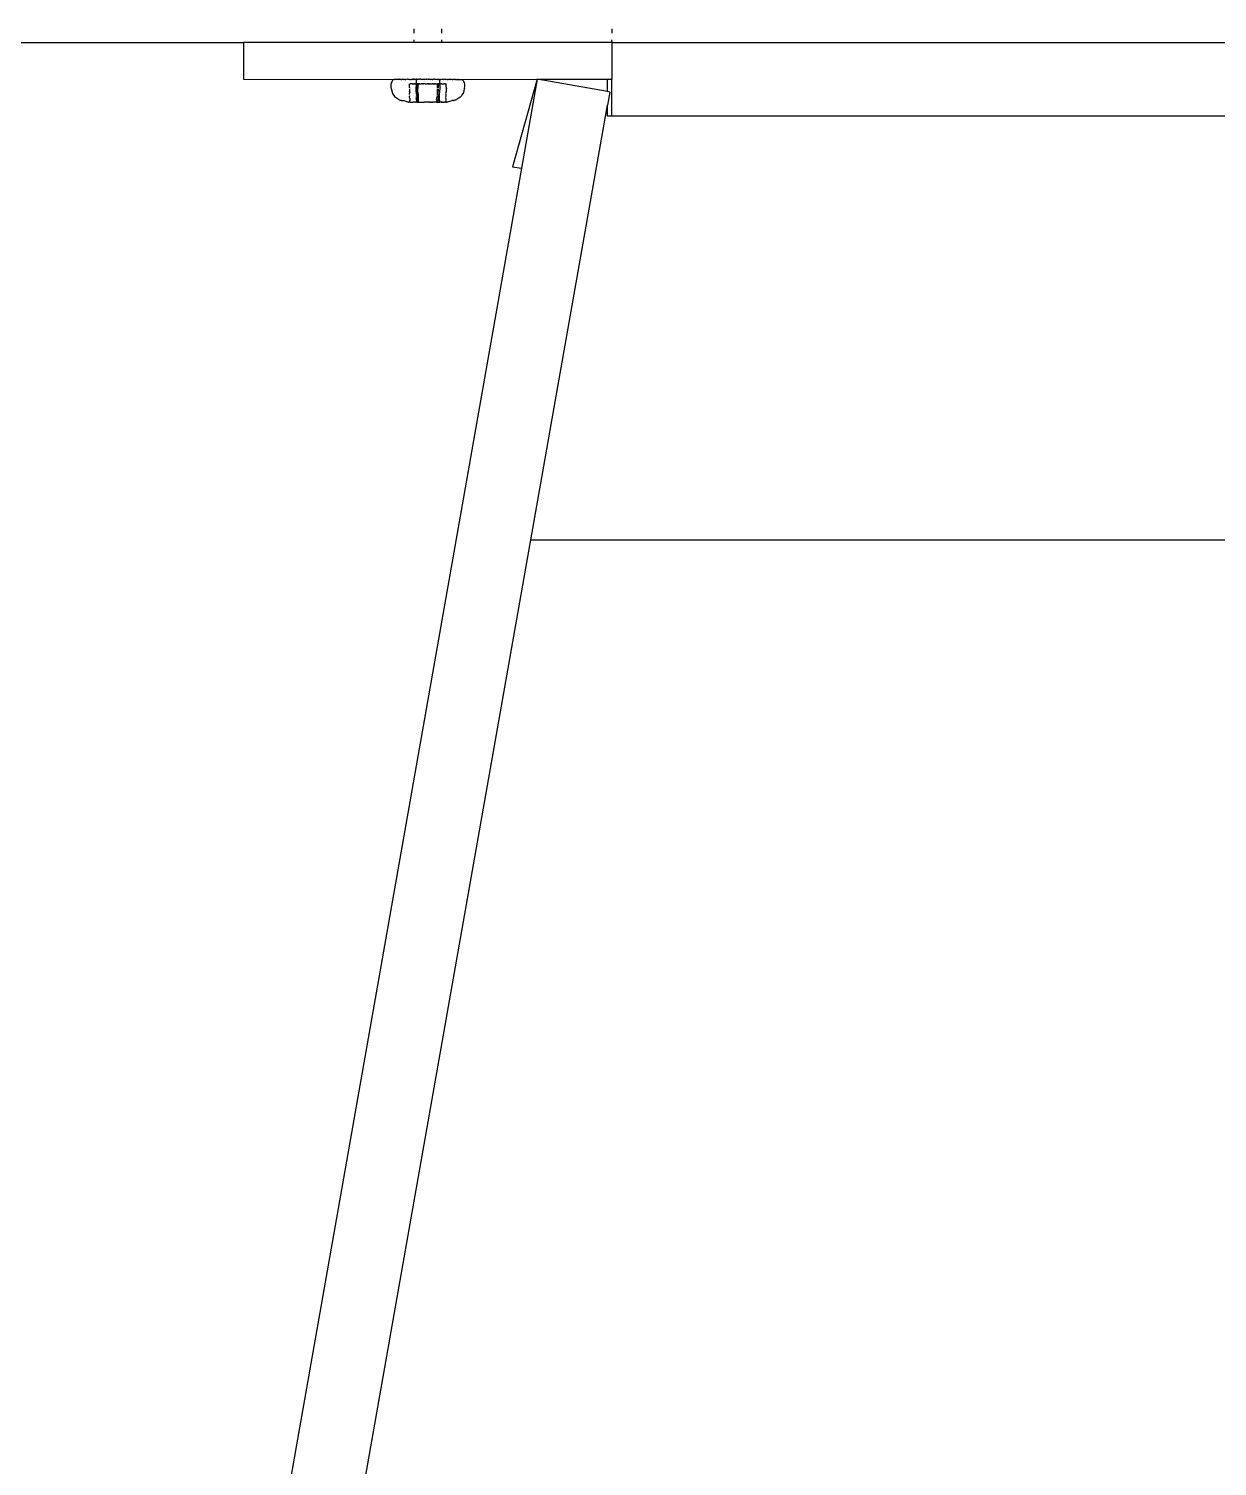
# Model space of a CAD drawing. Header units: millimetres. Extents: x -2916 to 2490, y 92 to 4100.
# Drawn here: x -65.4 to 63.6, y 1557.3 to 1713.3 of the extents above; entities that cross this region are included whole.
import ezdxf

# ---------------------------------------------------------------- set-up
doc = ezdxf.new("R2010")
doc.units = ezdxf.units.MM

msp = doc.modelspace()

# ---------------------------------------------------------------- linework, layer by layer
for p, q in [((-23.58, 1713.33), (-23.58, 1712.85)), ((-20.58, 1713.33), (-20.58, 1712.85)), ((-2.08, 1713.33), (-2.08, 1712.85)), ((-862.08, 1711.85), (-42.08, 1711.85)), ((-42.08, 1711.85), (-42.08, 1707.85)), ((-23.58, 1711.85), (-42.08, 1711.85)), ((-23.58, 1712.12), (-23.58, 1711.92)), ((-23.58, 1711.92), (-23.58, 1711.85)), ((-23.55, 1711.85), (-23.58, 1711.85)), ((-23.51, 1711.85), (-23.55, 1711.85)), ((-23.45, 1711.85), (-23.51, 1711.85)), ((-23.34, 1711.85), (-23.45, 1711.85)), ((-23.23, 1711.85), (-23.34, 1711.85)), ((-23.12, 1711.85), (-23.23, 1711.85)), ((-23.09, 1711.85), (-23.12, 1711.85)), ((-22.98, 1711.85), (-23.09, 1711.85)), ((-22.95, 1711.85), (-22.98, 1711.85)), ((-22.82, 1711.85), (-22.95, 1711.85)), ((-22.79, 1711.85), (-22.82, 1711.85)), ((-22.65, 1711.85), (-22.79, 1711.85)), ((-22.62, 1711.85), (-22.65, 1711.85)), ((-22.47, 1711.85), (-22.62, 1711.85)), ((-22.44, 1711.85), (-22.47, 1711.85)), ((-22.29, 1711.85), (-22.44, 1711.85)), ((-22.25, 1711.85), (-22.29, 1711.85)), ((-22.1, 1711.85), (-22.25, 1711.85)), ((-22.06, 1711.85), (-22.1, 1711.85)), ((-21.91, 1711.85), (-22.06, 1711.85)), ((-21.87, 1711.85), (-21.91, 1711.85)), ((-21.73, 1711.85), (-21.87, 1711.85)), ((-21.69, 1711.85), (-21.73, 1711.85)), ((-21.55, 1711.85), (-21.69, 1711.85)), ((-21.51, 1711.85), (-21.55, 1711.85)), ((-21.38, 1711.85), (-21.51, 1711.85)), ((-21.34, 1711.85), (-21.38, 1711.85)), ((-21.22, 1711.85), (-21.34, 1711.85)), ((-21.18, 1711.85), (-21.22, 1711.85)), ((-21.07, 1711.85), (-21.18, 1711.85)), ((-21.04, 1711.85), (-21.07, 1711.85)), ((-20.91, 1711.85), (-21.04, 1711.85)), ((-20.81, 1711.85), (-20.91, 1711.85)), ((-20.72, 1711.85), (-20.81, 1711.85)), ((-20.65, 1711.85), (-20.72, 1711.85)), ((-20.61, 1711.85), (-20.65, 1711.85)), ((-20.58, 1711.85), (-20.61, 1711.85)), ((-20.58, 1712.12), (-20.58, 1711.92)), ((-20.58, 1711.92), (-20.58, 1711.85)), ((-2.08, 1711.85), (-20.58, 1711.85)), ((-2.08, 1712.08), (-2.08, 1712.12)), ((-2.08, 1711.92), (-2.08, 1712.08)), ((-2.08, 1711.92), (-2.08, 1711.85)), ((-2.08, 1711.85), (-2.08, 1707.85)), ((-2.08, 1711.85), (97.92, 1711.85)), ((-42.08, 1707.85), (-25.67, 1707.84)), ((-26.02, 1707.54), (-26, 1707.54)), ((-26.02, 1707.54), (-26.02, 1707.45)), ((-25.97, 1707.63), (-26, 1707.54)), ((-25.97, 1707.63), (-25.95, 1707.63)), ((-25.93, 1707.71), (-25.95, 1707.63)), ((-25.85, 1707.77), (-25.93, 1707.71)), ((-25.81, 1707.77), (-25.85, 1707.77)), ((-25.77, 1707.81), (-25.81, 1707.77)), ((-25.69, 1707.81), (-25.77, 1707.81)), ((-25.67, 1707.84), (-25.69, 1707.81)), ((-25.6, 1707.84), (-25.67, 1707.84)), ((-25.67, 1707.84), (-25.64, 1707.84)), ((-25.6, 1707.84), (-25.64, 1707.84)), ((-25.56, 1707.84), (-25.6, 1707.84)), ((-25.5, 1707.85), (-25.56, 1707.84)), ((-25.53, 1707.85), (-25.5, 1707.85)), ((-25.5, 1707.85), (-25.47, 1707.85)), ((-25.47, 1707.85), (-25.42, 1707.85)), ((-25.42, 1707.85), (-25.38, 1707.85)), ((-25.38, 1707.85), (-25.33, 1707.85)), ((-25.38, 1707.85), (-25.35, 1707.84)), ((-25.35, 1707.84), (-25.3, 1707.85)), ((-25.33, 1707.85), (-25.27, 1707.85)), ((-25.24, 1707.84), (-25.3, 1707.85)), ((-25.27, 1707.85), (-25.21, 1707.85)), ((-25.21, 1707.85), (-25.24, 1707.84)), ((-25.21, 1707.85), (-25.14, 1707.85)), ((-25.14, 1707.85), (-25.06, 1707.85)), ((-25.09, 1707.84), (-25.14, 1707.85)), ((-25.09, 1707.84), (-25.06, 1707.85)), ((-25.06, 1707.85), (-24.99, 1707.84)), ((-24.99, 1707.84), (-24.93, 1707.85)), ((-24.99, 1707.84), (-24.89, 1707.84)), ((-24.93, 1707.85), (-24.89, 1707.84)), ((-24.84, 1707.85), (-24.89, 1707.84)), ((-24.84, 1707.85), (-24.77, 1707.84)), ((-24.81, 1707.85), (-24.84, 1707.85)), ((-24.81, 1707.85), (-24.77, 1707.84)), ((-24.77, 1707.84), (-24.71, 1707.85)), ((-24.71, 1707.85), (-24.65, 1707.84)), ((-24.65, 1707.84), (-24.58, 1707.85)), ((-24.65, 1707.84), (-24.61, 1707.85)), ((-24.61, 1707.85), (-24.58, 1707.85)), ((-24.58, 1707.85), (-24.53, 1707.84)), ((-24.58, 1707.85), (-24.55, 1707.85)), ((-24.53, 1707.84), (-24.55, 1707.85)), ((-24.53, 1707.84), (-24.47, 1707.84)), ((-24.44, 1707.85), (-24.47, 1707.84)), ((-24.44, 1707.85), (-24.39, 1707.84)), ((-24.33, 1707.85), (-24.39, 1707.84)), ((-24.33, 1707.85), (-24.29, 1707.85)), ((-24.29, 1707.85), (-24.25, 1707.84)), ((-24.25, 1707.84), (-24.22, 1707.85)), ((-24.22, 1707.85), (-24.18, 1707.85)), ((-24.18, 1707.85), (-24.11, 1707.84)), ((-24.11, 1707.84), (-24.06, 1707.85)), ((-24.06, 1707.85), (-23.96, 1707.84)), ((-23.96, 1707.84), (-23.93, 1707.85)), ((-23.96, 1707.84), (-23.9, 1707.84)), ((-23.93, 1707.85), (-23.9, 1707.84)), ((-23.9, 1707.84), (-23.86, 1707.85)), ((-23.81, 1707.84), (-23.86, 1707.85)), ((-23.81, 1707.84), (-23.78, 1707.85)), ((-23.81, 1707.84), (-23.73, 1707.85)), ((-23.78, 1707.85), (-23.73, 1707.85)), ((-23.65, 1707.84), (-23.73, 1707.85)), ((-23.68, 1707.85), (-23.73, 1707.85)), ((-23.68, 1707.85), (-23.65, 1707.84)), ((-23.65, 1707.84), (-23.6, 1707.85)), ((-23.54, 1707.85), (-23.6, 1707.85)), ((-23.54, 1707.85), (-23.49, 1707.84)), ((-23.46, 1707.85), (-23.49, 1707.84)), ((-23.49, 1707.84), (-23.42, 1707.85)), ((-23.46, 1707.85), (-23.42, 1707.85)), ((-23.42, 1707.85), (-23.33, 1707.85)), ((-23.32, 1707.77), (-23.34, 1707.71)), ((-23.34, 1707.71), (-23.33, 1707.63)), ((-23.33, 1707.85), (-23.3, 1707.85)), ((-23.33, 1707.85), (-23.33, 1707.81)), ((-23.33, 1707.81), (-23.32, 1707.77)), ((-23.33, 1707.63), (-23.33, 1707.54)), ((-23.33, 1707.54), (-23.33, 1707.45)), ((-23.24, 1707.85), (-23.3, 1707.85)), ((-23.24, 1707.85), (-23.17, 1707.85)), ((-23.17, 1707.85), (-23.13, 1707.85)), ((-23.13, 1707.85), (-23.08, 1707.85)), ((-23.08, 1707.85), (-23.05, 1707.85)), ((-22.99, 1707.84), (-23.05, 1707.85)), ((-22.99, 1707.84), (-22.96, 1707.85)), ((-22.91, 1707.85), (-22.96, 1707.85)), ((-22.84, 1707.85), (-22.91, 1707.85)), ((-22.84, 1707.85), (-22.76, 1707.85)), ((-22.76, 1707.85), (-22.69, 1707.85)), ((-22.69, 1707.85), (-22.65, 1707.84)), ((-22.62, 1707.85), (-22.65, 1707.84)), ((-22.65, 1707.84), (-22.58, 1707.85)), ((-22.62, 1707.85), (-22.58, 1707.85)), ((-22.58, 1707.85), (-22.54, 1707.85)), ((-22.54, 1707.85), (-22.47, 1707.84)), ((-22.47, 1707.84), (-22.42, 1707.85)), ((-22.42, 1707.85), (-22.38, 1707.85)), ((-22.38, 1707.85), (-22.33, 1707.85)), ((-22.33, 1707.85), (-22.3, 1707.84)), ((-22.3, 1707.84), (-22.24, 1707.85)), ((-22.24, 1707.85), (-22.21, 1707.85)), ((-22.24, 1707.85), (-22.18, 1707.85)), ((-22.18, 1707.85), (-22.21, 1707.85)), ((-22.12, 1707.84), (-22.18, 1707.85)), ((-22.04, 1707.85), (-22.12, 1707.84)), ((-22.04, 1707.85), (-21.98, 1707.85)), ((-21.94, 1707.84), (-21.98, 1707.85)), ((-21.87, 1707.85), (-21.94, 1707.84)), ((-21.94, 1707.84), (-21.9, 1707.85)), ((-21.9, 1707.85), (-21.87, 1707.85)), ((-21.9, 1707.85), (-21.84, 1707.85)), ((-21.84, 1707.85), (-21.87, 1707.85)), ((-21.84, 1707.85), (-21.77, 1707.84)), ((-21.77, 1707.84), (-21.7, 1707.85)), ((-21.7, 1707.85), (-21.63, 1707.85)), ((-21.63, 1707.85), (-21.59, 1707.84)), ((-21.59, 1707.84), (-21.54, 1707.85)), ((-21.59, 1707.84), (-21.52, 1707.84)), ((-21.54, 1707.85), (-21.52, 1707.84)), ((-21.52, 1707.84), (-21.45, 1707.85)), ((-21.39, 1707.85), (-21.45, 1707.85)), ((-21.34, 1707.84), (-21.39, 1707.85)), ((-21.34, 1707.84), (-21.31, 1707.85)), ((-21.31, 1707.85), (-21.26, 1707.85)), ((-21.26, 1707.85), (-21.23, 1707.85)), ((-21.23, 1707.85), (-21.17, 1707.85)), ((-21.23, 1707.85), (-21.2, 1707.85)), ((-21.2, 1707.85), (-21.14, 1707.85)), ((-21.17, 1707.85), (-21.14, 1707.85)), ((-21.14, 1707.85), (-21.07, 1707.84)), ((-21.04, 1707.85), (-21.07, 1707.84)), ((-21, 1707.84), (-21.04, 1707.85)), ((-21.04, 1707.85), (-20.97, 1707.85)), ((-20.95, 1707.85), (-21, 1707.84)), ((-20.97, 1707.85), (-20.91, 1707.84)), ((-20.91, 1707.84), (-20.95, 1707.85)), ((-20.91, 1707.84), (-20.88, 1707.85)), ((-20.91, 1707.84), (-20.84, 1707.85)), ((-20.88, 1707.85), (-20.84, 1707.85)), ((-20.84, 1707.81), (-20.85, 1707.77)), ((-20.85, 1707.77), (-20.82, 1707.71)), ((-20.84, 1707.85), (-20.74, 1707.84)), ((-20.84, 1707.85), (-20.84, 1707.81)), ((-20.82, 1707.71), (-20.8, 1707.63)), ((-20.8, 1707.63), (-20.79, 1707.54)), ((-20.79, 1707.54), (-20.78, 1707.45)), ((-20.74, 1707.84), (-20.7, 1707.85)), ((-20.74, 1707.84), (-20.67, 1707.84)), ((-20.7, 1707.85), (-20.67, 1707.84)), ((-20.67, 1707.84), (-20.62, 1707.85)), ((-20.62, 1707.85), (-20.58, 1707.84)), ((-20.52, 1707.85), (-20.58, 1707.84)), ((-20.52, 1707.85), (-20.48, 1707.85)), ((-20.48, 1707.85), (-20.42, 1707.84)), ((-20.42, 1707.84), (-20.36, 1707.85)), ((-20.42, 1707.84), (-20.38, 1707.85)), ((-20.38, 1707.85), (-20.31, 1707.85)), ((-20.38, 1707.85), (-20.36, 1707.85)), ((-20.36, 1707.85), (-20.31, 1707.85)), ((-20.26, 1707.84), (-20.31, 1707.85)), ((-20.26, 1707.84), (-20.23, 1707.85)), ((-20.23, 1707.85), (-20.18, 1707.85)), ((-20.18, 1707.85), (-20.11, 1707.84)), ((-20.11, 1707.84), (-20.06, 1707.85)), ((-20.06, 1707.85), (-19.97, 1707.84)), ((-19.97, 1707.84), (-19.94, 1707.85)), ((-19.97, 1707.84), (-19.91, 1707.84)), ((-19.91, 1707.84), (-19.94, 1707.85)), ((-19.91, 1707.84), (-19.87, 1707.85)), ((-19.83, 1707.84), (-19.87, 1707.85)), ((-19.83, 1707.84), (-19.76, 1707.85)), ((-19.76, 1707.85), (-19.69, 1707.84)), ((-19.76, 1707.85), (-19.72, 1707.85)), ((-19.72, 1707.85), (-19.69, 1707.84)), ((-19.69, 1707.84), (-19.65, 1707.85)), ((-19.65, 1707.85), (-19.61, 1707.85)), ((-19.61, 1707.85), (-19.56, 1707.84)), ((-19.56, 1707.84), (-19.51, 1707.85)), ((-19.51, 1707.85), (-19.44, 1707.84)), ((-19.44, 1707.84), (-19.42, 1707.85)), ((-19.44, 1707.84), (-19.39, 1707.84)), ((-19.42, 1707.85), (-19.39, 1707.84)), ((-19.39, 1707.84), (-19.36, 1707.85)), ((-19.39, 1707.84), (-19.32, 1707.84)), ((-19.36, 1707.85), (-19.32, 1707.84)), ((-19.32, 1707.84), (-19.27, 1707.85)), ((-19.27, 1707.85), (-19.21, 1707.84)), ((-19.21, 1707.84), (-19.15, 1707.85)), ((-19.21, 1707.84), (-19.18, 1707.85)), ((-19.18, 1707.85), (-19.11, 1707.84)), ((-19.11, 1707.84), (-19.07, 1707.85)), ((-19.07, 1707.85), (-19.02, 1707.84)), ((-19.02, 1707.84), (-18.98, 1707.84)), ((-18.98, 1707.84), (-18.93, 1707.84)), ((-18.89, 1707.84), (-18.93, 1707.84)), ((-18.89, 1707.84), (-18.85, 1707.84)), ((-18.85, 1707.84), (-18.77, 1707.84)), ((-18.77, 1707.84), (-18.71, 1707.84)), ((-18.77, 1707.84), (-18.74, 1707.84)), ((-18.71, 1707.84), (-18.74, 1707.84)), ((-18.71, 1707.84), (-18.65, 1707.84)), ((-18.65, 1707.84), (-18.6, 1707.84)), ((-18.6, 1707.84), (-18.56, 1707.84)), ((-18.56, 1707.84), (-18.53, 1707.84)), ((-18.56, 1707.84), (-18.49, 1707.84)), ((-18.53, 1707.84), (-18.49, 1707.84)), ((-18.49, 1707.84), (-10.21, 1707.85)), ((-18.49, 1707.84), (-18.47, 1707.81)), ((-18.47, 1707.81), (-18.4, 1707.81)), ((-18.4, 1707.81), (-18.35, 1707.77)), ((-18.35, 1707.77), (-18.31, 1707.77)), ((-18.31, 1707.77), (-18.24, 1707.71)), ((-18.24, 1707.71), (-18.21, 1707.63)), ((-18.19, 1707.63), (-18.21, 1707.63)), ((-18.19, 1707.63), (-18.17, 1707.54)), ((-18.14, 1707.54), (-18.17, 1707.54)), ((-18.14, 1707.54), (-18.14, 1707.45)), ((-10.21, 1707.85), (-12.88, 1698.35)), ((-10.21, 1707.85), (-11.91, 1698.18)), ((-10.21, 1707.85), (-2.58, 1707.85)), ((-2.58, 1706.51), (-10.21, 1707.85)), ((-2.58, 1706.51), (-2.58, 1707.85)), ((-2.58, 1707.85), (-2.08, 1707.85)), ((-2.08, 1703.85), (-2.08, 1707.85)), ((-26.08, 1707.35), (-26.08, 1707)), ((-26.06, 1707.35), (-26.08, 1707.35)), ((-26.08, 1707), (-26.05, 1706.88)), ((-26.05, 1707.45), (-26.06, 1707.35)), ((-26.05, 1707.45), (-26.02, 1707.45)), ((-26.05, 1706.88), (-26.04, 1706.76)), ((-26.04, 1706.76), (-26.01, 1706.76)), ((-26.01, 1706.76), (-26.01, 1706.64)), ((-26.01, 1706.64), (-25.99, 1706.64)), ((-25.99, 1706.64), (-25.98, 1706.52)), ((-25.98, 1706.52), (-25.95, 1706.52)), ((-25.95, 1706.52), (-25.95, 1706.4)), ((-25.95, 1706.4), (-25.9, 1706.29)), ((-25.9, 1706.29), (-25.84, 1706.19)), ((-25.84, 1706.19), (-25.77, 1706.09)), ((-25.77, 1706.09), (-25.69, 1705.99)), ((-25.69, 1705.99), (-25.6, 1705.91)), ((-24.07, 1705.91), (-24.06, 1705.99)), ((-24.05, 1706.96), (-24.06, 1707.35)), ((-24.06, 1706.52), (-24.04, 1706.64)), ((-24.06, 1706.52), (-24.04, 1706.4)), ((-24.06, 1705.99), (-24.03, 1706.09)), ((-24.03, 1706.93), (-24.05, 1706.96)), ((-24.05, 1706.29), (-24.04, 1706.4)), ((-24.05, 1706.19), (-24.05, 1706.29)), ((-24.04, 1706.64), (-24.03, 1706.76)), ((-24.03, 1706.88), (-24.03, 1706.93)), ((-24.02, 1707.35), (-23.99, 1707.35)), ((-23.94, 1707.35), (-23.99, 1707.35)), ((-23.88, 1707.35), (-23.94, 1707.35)), ((-23.81, 1707.35), (-23.88, 1707.35)), ((-23.76, 1707.35), (-23.81, 1707.35)), ((-23.76, 1707.35), (-23.69, 1707.35)), ((-23.73, 1707.35), (-23.76, 1707.35)), ((-23.69, 1707.35), (-23.73, 1707.35)), ((-23.65, 1707.35), (-23.69, 1707.35)), ((-23.65, 1707.35), (-23.63, 1707.35)), ((-23.65, 1707.35), (-23.58, 1707.35)), ((-23.63, 1707.35), (-23.58, 1707.35)), ((-23.58, 1707.35), (-23.53, 1707.35)), ((-23.49, 1707.35), (-23.53, 1707.35)), ((-23.49, 1707.35), (-23.43, 1707.35)), ((-23.43, 1707.35), (-23.4, 1707.35)), ((-23.4, 1707.35), (-23.33, 1707.35)), ((-23.35, 1707.21), (-23.39, 1707)), ((-23.39, 1707), (-23.39, 1706.97)), ((-23.39, 1706.97), (-23.37, 1706.95)), ((-23.37, 1706.95), (-23.39, 1706.88)), ((-23.39, 1706.88), (-23.38, 1706.76)), ((-23.38, 1706.76), (-23.38, 1706.64)), ((-23.38, 1706.64), (-23.36, 1706.52)), ((-23.36, 1706.52), (-23.35, 1706.4)), ((-23.33, 1707.35), (-23.35, 1707.21)), ((-23.35, 1706.4), (-23.33, 1706.29)), ((-23.33, 1707.35), (-23.33, 1707.45)), ((-23.3, 1707.35), (-23.33, 1707.35)), ((-23.33, 1706.29), (-23.31, 1706.19)), ((-23.32, 1706.09), (-23.33, 1705.99)), ((-23.33, 1705.99), (-23.3, 1705.91)), ((-23.24, 1707.35), (-23.3, 1707.35)), ((-23.24, 1707.35), (-23.3, 1707.04)), ((-23.3, 1707.04), (-23.29, 1707)), ((-23.29, 1707), (-23.28, 1706.95)), ((-23.28, 1706.95), (-23.28, 1706.88)), ((-23.28, 1706.88), (-23.28, 1706.76)), ((-23.23, 1706.88), (-23.28, 1706.76)), ((-23.28, 1706.76), (-23.27, 1706.64)), ((-23.27, 1706.64), (-23.26, 1706.52)), ((-23.26, 1706.52), (-23.25, 1706.4)), ((-23.25, 1706.4), (-23.23, 1706.29)), ((-23.17, 1707.35), (-23.24, 1707.35)), ((-23.24, 1707.35), (-23.21, 1707.35)), ((-23.21, 1706.95), (-23.23, 1706.88)), ((-23.23, 1706.29), (-23.21, 1706.19)), ((-23.2, 1706.16), (-23.22, 1706.09)), ((-23.19, 1706.09), (-23.22, 1706.09)), ((-23.21, 1705.99), (-23.22, 1706.09)), ((-23.21, 1707.35), (-23.17, 1707.35)), ((-23.17, 1707.35), (-23.21, 1707)), ((-23.21, 1706.95), (-23.21, 1707)), ((-23.21, 1706.19), (-23.2, 1706.16)), ((-23.2, 1705.91), (-23.21, 1705.99)), ((-23.17, 1706.88), (-23.2, 1706.76)), ((-23.2, 1706.76), (-23.19, 1706.64)), ((-23.19, 1706.09), (-23.2, 1706.16)), ((-23.19, 1706.64), (-23.18, 1706.52)), ((-23.18, 1706.52), (-23.17, 1706.4)), ((-23.17, 1707.35), (-23.13, 1707.35)), ((-23.17, 1706.88), (-23.16, 1706.92)), ((-23.17, 1706.4), (-23.15, 1706.29)), ((-23.15, 1707), (-23.16, 1706.92)), ((-23.13, 1707.35), (-23.15, 1707)), ((-23.15, 1706.29), (-23.14, 1706.19)), ((-23.14, 1706.19), (-23.12, 1706.09)), ((-23.12, 1705.99), (-23.14, 1705.91)), ((-23.08, 1707.35), (-23.13, 1707.35)), ((-23.12, 1706.09), (-23.12, 1705.99)), ((-23.04, 1707.35), (-23.08, 1707.35)), ((-22.99, 1707.35), (-23.04, 1707.35)), ((-23.04, 1707.35), (-22.96, 1707.35)), ((-22.93, 1707.35), (-22.99, 1707.35)), ((-22.96, 1707.35), (-22.99, 1707.35)), ((-22.93, 1707.35), (-22.96, 1707.35)), ((-22.93, 1707.35), (-22.91, 1707.37)), ((-22.91, 1707.37), (-22.85, 1707.35)), ((-22.85, 1707.35), (-22.79, 1707.35)), ((-22.74, 1707.35), (-22.79, 1707.35)), ((-22.69, 1707.35), (-22.74, 1707.35)), ((-22.69, 1707.35), (-22.65, 1707.35)), ((-22.62, 1707.35), (-22.69, 1707.35)), ((-22.62, 1707.35), (-22.65, 1707.35)), ((-22.57, 1707.35), (-22.62, 1707.35)), ((-22.51, 1707.35), (-22.57, 1707.35)), ((-22.57, 1707.35), (-22.54, 1707.35)), ((-22.51, 1707.35), (-22.54, 1707.35)), ((-22.46, 1707.35), (-22.51, 1707.35)), ((-22.38, 1707.35), (-22.46, 1707.35)), ((-22.38, 1707.35), (-22.33, 1707.35)), ((-22.33, 1707.35), (-22.29, 1707.35)), ((-22.29, 1707.35), (-22.25, 1707.35)), ((-22.25, 1707.35), (-22.21, 1707.35)), ((-22.21, 1707.35), (-22.11, 1707.35)), ((-22.04, 1707.35), (-22.11, 1707.35)), ((-22.07, 1707.35), (-22.11, 1707.35)), ((-22.04, 1707.35), (-22.07, 1707.35)), ((-22.04, 1707.35), (-22, 1707.37)), ((-21.96, 1707.35), (-22, 1707.37)), ((-21.96, 1707.35), (-21.91, 1707.35)), ((-21.91, 1707.35), (-21.87, 1707.35)), ((-21.81, 1707.35), (-21.87, 1707.35)), ((-21.77, 1707.35), (-21.81, 1707.35)), ((-21.77, 1707.35), (-21.7, 1707.35)), ((-21.7, 1707.35), (-21.67, 1707.35)), ((-21.67, 1707.35), (-21.62, 1707.35)), ((-21.59, 1707.35), (-21.62, 1707.35)), ((-21.54, 1707.35), (-21.59, 1707.35)), ((-21.48, 1707.35), (-21.54, 1707.35)), ((-21.54, 1707.35), (-21.5, 1707.35)), ((-21.5, 1707.35), (-21.48, 1707.35)), ((-21.48, 1707.35), (-21.43, 1707.37)), ((-21.39, 1707.35), (-21.43, 1707.37)), ((-21.39, 1707.35), (-21.33, 1707.35)), ((-21.26, 1707.35), (-21.33, 1707.35)), ((-21.23, 1707.35), (-21.26, 1707.35)), ((-21.26, 1707.35), (-21.19, 1707.35)), ((-21.23, 1707.35), (-21.19, 1707.35)), ((-21.19, 1707.35), (-21.14, 1707.35)), ((-21.14, 1707.35), (-21.09, 1707.35)), ((-21.09, 1707.35), (-21.05, 1707.35)), ((-21.07, 1705.99), (-21.09, 1705.91)), ((-21.05, 1706.09), (-21.07, 1705.99)), ((-21.05, 1707.35), (-21.02, 1707.35)), ((-21.05, 1707.35), (-20.99, 1707.35)), ((-21.05, 1707.35), (-21.05, 1707.17)), ((-21.05, 1707.17), (-21.05, 1707)), ((-21.05, 1707), (-21.05, 1706.94)), ((-21.05, 1706.94), (-21.05, 1706.88)), ((-21.05, 1706.76), (-21.05, 1706.64)), ((-21.05, 1706.64), (-21.05, 1706.52)), ((-21.05, 1706.52), (-21.05, 1706.4)), ((-21.05, 1706.4), (-21.05, 1706.29)), ((-21.05, 1706.29), (-21.05, 1706.19)), ((-21.02, 1707.35), (-20.95, 1707.35)), ((-20.99, 1707.35), (-21.02, 1707.35)), ((-20.99, 1707.11), (-21.02, 1707.05)), ((-21.02, 1707.05), (-21.01, 1707)), ((-21.02, 1706.92), (-20.99, 1706.96)), ((-21.02, 1706.92), (-20.99, 1706.88)), ((-21.01, 1706.29), (-21.02, 1706.26)), ((-21.02, 1706.26), (-20.99, 1706.19)), ((-21.01, 1707), (-20.99, 1706.96)), ((-21, 1706.4), (-21.01, 1706.29)), ((-20.98, 1706.52), (-21, 1706.4)), ((-20.97, 1706.09), (-21, 1705.99)), ((-21, 1705.99), (-20.98, 1705.91)), ((-20.95, 1707.35), (-20.99, 1707.35)), ((-20.99, 1707.35), (-20.99, 1707.11)), ((-20.99, 1706.76), (-20.97, 1706.64)), ((-20.99, 1706.19), (-20.96, 1706.13)), ((-20.97, 1706.64), (-20.98, 1706.52)), ((-20.95, 1706.76), (-20.97, 1706.64)), ((-20.96, 1706.13), (-20.97, 1706.09)), ((-20.95, 1707.35), (-20.91, 1707.35)), ((-20.95, 1707.35), (-20.95, 1707)), ((-20.95, 1707), (-20.95, 1706.88)), ((-20.85, 1707.35), (-20.91, 1707.35)), ((-20.81, 1707.35), (-20.85, 1707.35)), ((-20.83, 1706.29), (-20.85, 1706.19)), ((-20.85, 1706.19), (-20.84, 1706.09)), ((-20.84, 1705.97), (-20.85, 1705.94)), ((-20.84, 1706.09), (-20.83, 1705.99)), ((-20.83, 1705.99), (-20.84, 1705.97)), ((-20.81, 1706.4), (-20.83, 1706.29)), ((-20.78, 1707.45), (-20.81, 1707.35)), ((-20.81, 1707.35), (-20.77, 1707.35)), ((-20.77, 1707.16), (-20.81, 1707.35)), ((-20.8, 1706.52), (-20.81, 1706.4)), ((-20.79, 1706.64), (-20.8, 1706.52)), ((-20.78, 1706.76), (-20.79, 1706.64)), ((-20.75, 1706.96), (-20.78, 1706.88)), ((-20.78, 1706.88), (-20.78, 1706.76)), ((-20.77, 1707.35), (-20.72, 1707.35)), ((-20.77, 1707.16), (-20.77, 1707)), ((-20.77, 1707), (-20.75, 1706.96)), ((-20.72, 1707.35), (-20.67, 1707.35)), ((-20.67, 1707.35), (-20.63, 1707.35)), ((-20.58, 1707.35), (-20.63, 1707.35)), ((-20.54, 1707.35), (-20.58, 1707.35)), ((-20.54, 1707.35), (-20.5, 1707.35)), ((-20.5, 1707.35), (-20.41, 1707.35)), ((-20.41, 1707.35), (-20.33, 1707.35)), ((-20.36, 1707.35), (-20.33, 1707.35)), ((-20.33, 1707.35), (-20.27, 1707.35)), ((-20.23, 1707.35), (-20.27, 1707.35)), ((-20.19, 1707.35), (-20.23, 1707.35)), ((-20.19, 1707.35), (-20.14, 1707.35)), ((-20.12, 1706.4), (-20.15, 1706.29)), ((-20.15, 1706.29), (-20.12, 1706.19)), ((-20.11, 1705.99), (-20.15, 1705.91)), ((-20.14, 1707.35), (-20.1, 1707.35)), ((-20.12, 1706.19), (-20.13, 1706.14)), ((-20.13, 1706.14), (-20.12, 1706.09)), ((-20.1, 1706.52), (-20.12, 1706.4)), ((-20.12, 1706.09), (-20.11, 1705.99)), ((-20.1, 1707.14), (-20.1, 1707.35)), ((-20.1, 1707), (-20.1, 1707.14)), ((-20.08, 1707), (-20.1, 1707)), ((-20.08, 1706.64), (-20.1, 1706.52)), ((-20.08, 1707), (-20.07, 1706.93)), ((-20.07, 1706.76), (-20.08, 1706.64)), ((-20.07, 1706.93), (-20.06, 1706.88)), ((-20.06, 1706.88), (-20.07, 1706.76)), ((-18.48, 1705.99), (-18.56, 1705.91)), ((-18.4, 1706.09), (-18.48, 1705.99)), ((-18.33, 1706.19), (-18.4, 1706.09)), ((-18.27, 1706.29), (-18.33, 1706.19)), ((-18.21, 1706.4), (-18.27, 1706.29)), ((-18.18, 1706.52), (-18.21, 1706.52)), ((-18.21, 1706.52), (-18.21, 1706.4)), ((-18.15, 1706.64), (-18.18, 1706.64)), ((-18.18, 1706.64), (-18.18, 1706.52)), ((-18.13, 1706.76), (-18.15, 1706.64)), ((-18.12, 1707.45), (-18.14, 1707.45)), ((-18.11, 1706.88), (-18.13, 1706.76)), ((-18.12, 1707.45), (-18.09, 1707.35)), ((-18.11, 1707), (-18.12, 1706.92)), ((-18.12, 1706.92), (-18.11, 1706.88)), ((-18.09, 1707.35), (-18.11, 1707)), ((-2.33, 1706.46), (-2.58, 1706.51)), ((-2.33, 1706.46), (-2.58, 1705.02)), ((-25.6, 1705.91), (-25.57, 1705.91)), ((-25.57, 1705.91), (-25.51, 1705.83)), ((-25.51, 1705.83), (-25.47, 1705.83)), ((-25.47, 1705.83), (-25.44, 1705.83)), ((-25.44, 1705.83), (-25.41, 1705.75)), ((-25.41, 1705.75), (-25.38, 1705.75)), ((-25.38, 1705.75), (-25.35, 1705.75)), ((-25.35, 1705.75), (-25.31, 1705.69)), ((-25.31, 1705.69), (-25.27, 1705.69)), ((-25.27, 1705.69), (-25.24, 1705.69)), ((-25.24, 1705.69), (-25.2, 1705.63)), ((-25.2, 1705.63), (-25.17, 1705.63)), ((-25.17, 1705.63), (-25.14, 1705.63)), ((-25.14, 1705.63), (-25.09, 1705.59)), ((-25.09, 1705.59), (-25.03, 1705.59)), ((-25.03, 1705.59), (-24.96, 1705.55)), ((-24.93, 1705.55), (-24.96, 1705.55)), ((-24.93, 1705.55), (-24.9, 1705.55)), ((-24.9, 1705.55), (-24.86, 1705.55)), ((-24.86, 1705.55), (-24.81, 1705.55)), ((-24.81, 1705.55), (-24.76, 1705.55)), ((-24.76, 1705.55), (-24.71, 1705.55)), ((-24.71, 1705.55), (-24.64, 1705.55)), ((-24.64, 1705.55), (-24.48, 1705.48)), ((-24.48, 1705.48), (-24.21, 1705.35)), ((-24.09, 1705.35), (-24.21, 1705.35)), ((-24.03, 1705.35), (-24.09, 1705.35)), ((-24.04, 1705.75), (-24.07, 1705.91)), ((-24.06, 1705.58), (-24.04, 1705.63)), ((-24.06, 1705.58), (-24.04, 1705.55)), ((-24.04, 1705.75), (-24.03, 1705.69)), ((-24.03, 1705.69), (-24.04, 1705.63)), ((-24.04, 1705.55), (-24.03, 1705.51)), ((-24.03, 1705.47), (-24.03, 1705.51)), ((-24.03, 1705.44), (-24.03, 1705.47)), ((-24.03, 1705.41), (-24.03, 1705.44)), ((-24.03, 1705.35), (-24.03, 1705.41)), ((-23.99, 1705.35), (-24.03, 1705.35)), ((-23.99, 1705.35), (-23.94, 1705.35)), ((-23.94, 1705.35), (-23.88, 1705.35)), ((-23.88, 1705.35), (-23.81, 1705.35)), ((-23.81, 1705.35), (-23.76, 1705.35)), ((-23.76, 1705.35), (-23.69, 1705.35)), ((-23.76, 1705.35), (-23.73, 1705.35)), ((-23.73, 1705.35), (-23.69, 1705.35)), ((-23.69, 1705.35), (-23.65, 1705.35)), ((-23.6, 1705.35), (-23.65, 1705.35)), ((-23.54, 1705.35), (-23.6, 1705.35)), ((-23.48, 1705.35), (-23.54, 1705.35)), ((-23.43, 1705.35), (-23.48, 1705.35)), ((-23.39, 1705.35), (-23.43, 1705.35)), ((-23.39, 1705.35), (-23.33, 1705.35)), ((-23.33, 1705.75), (-23.35, 1705.69)), ((-23.35, 1705.69), (-23.32, 1705.66)), ((-23.32, 1705.66), (-23.34, 1705.59)), ((-23.34, 1705.59), (-23.32, 1705.55)), ((-23.33, 1705.75), (-23.3, 1705.83)), ((-23.33, 1705.38), (-23.32, 1705.44)), ((-23.33, 1705.38), (-23.33, 1705.35)), ((-23.25, 1705.35), (-23.33, 1705.35)), ((-23.32, 1705.55), (-23.32, 1705.48)), ((-23.32, 1705.48), (-23.32, 1705.44)), ((-23.3, 1705.83), (-23.3, 1705.91)), ((-23.25, 1705.35), (-23.2, 1705.35)), ((-23.21, 1705.83), (-23.2, 1705.91)), ((-23.21, 1705.83), (-23.19, 1705.8)), ((-23.21, 1705.75), (-23.19, 1705.8)), ((-23.2, 1705.69), (-23.21, 1705.75)), ((-23.21, 1705.63), (-23.2, 1705.69)), ((-23.2, 1705.59), (-23.21, 1705.63)), ((-23.19, 1705.55), (-23.2, 1705.59)), ((-23.2, 1705.46), (-23.19, 1705.55)), ((-23.2, 1705.42), (-23.2, 1705.46)), ((-23.2, 1705.35), (-23.2, 1705.42)), ((-23.17, 1705.35), (-23.2, 1705.35)), ((-23.17, 1705.35), (-23.12, 1705.35)), ((-23.14, 1705.91), (-23.11, 1705.83)), ((-23.12, 1705.75), (-23.14, 1705.69)), ((-23.14, 1705.69), (-23.12, 1705.66)), ((-23.12, 1705.66), (-23.13, 1705.59)), ((-23.13, 1705.59), (-23.12, 1705.51)), ((-23.11, 1705.83), (-23.12, 1705.75)), ((-23.12, 1705.51), (-23.12, 1705.4)), ((-23.12, 1705.4), (-23.12, 1705.35)), ((-23.12, 1705.35), (-23.06, 1705.35)), ((-23.06, 1705.35), (-22.99, 1705.35)), ((-23.06, 1705.35), (-23.04, 1705.35)), ((-23.04, 1705.35), (-22.99, 1705.35)), ((-22.99, 1705.35), (-22.94, 1705.35)), ((-22.94, 1705.35), (-22.91, 1705.35)), ((-22.91, 1705.35), (-22.86, 1705.35)), ((-22.86, 1705.35), (-22.82, 1705.35)), ((-22.82, 1705.35), (-22.77, 1705.35)), ((-22.77, 1705.35), (-22.69, 1705.35)), ((-22.77, 1705.35), (-22.74, 1705.35)), ((-22.74, 1705.35), (-22.69, 1705.35)), ((-22.69, 1705.35), (-22.65, 1705.35)), ((-22.65, 1705.35), (-22.57, 1705.35)), ((-22.57, 1705.35), (-22.51, 1705.35)), ((-22.57, 1705.35), (-22.54, 1705.35)), ((-22.54, 1705.35), (-22.51, 1705.35)), ((-22.51, 1705.35), (-22.46, 1705.35)), ((-22.41, 1705.35), (-22.46, 1705.35)), ((-22.38, 1705.35), (-22.41, 1705.35)), ((-22.33, 1705.35), (-22.38, 1705.35)), ((-22.29, 1705.35), (-22.33, 1705.35)), ((-22.22, 1705.35), (-22.29, 1705.35)), ((-22.19, 1705.35), (-22.22, 1705.35)), ((-22.1, 1705.35), (-22.19, 1705.35)), ((-22.07, 1705.35), (-22.1, 1705.35)), ((-21.96, 1705.35), (-22.07, 1705.35)), ((-21.96, 1705.35), (-21.88, 1705.35)), ((-21.83, 1705.35), (-21.88, 1705.35)), ((-21.78, 1705.35), (-21.83, 1705.35)), ((-21.74, 1705.35), (-21.78, 1705.35)), ((-21.74, 1705.35), (-21.7, 1705.35)), ((-21.7, 1705.35), (-21.65, 1705.35)), ((-21.65, 1705.35), (-21.59, 1705.35)), ((-21.62, 1705.35), (-21.65, 1705.35)), ((-21.59, 1705.35), (-21.62, 1705.35)), ((-21.59, 1705.35), (-21.52, 1705.35)), ((-21.47, 1705.35), (-21.52, 1705.35)), ((-21.4, 1705.35), (-21.47, 1705.35)), ((-21.3, 1705.35), (-21.4, 1705.35)), ((-21.22, 1705.35), (-21.3, 1705.35)), ((-21.13, 1705.35), (-21.22, 1705.35)), ((-21.12, 1705.83), (-21.15, 1705.75)), ((-21.15, 1705.75), (-21.14, 1705.69)), ((-21.14, 1705.69), (-21.13, 1705.66)), ((-21.14, 1705.63), (-21.13, 1705.66)), ((-21.14, 1705.63), (-21.1, 1705.59)), ((-21.13, 1705.35), (-21.1, 1705.35)), ((-21.09, 1705.91), (-21.12, 1705.83)), ((-21.1, 1705.59), (-21.08, 1705.55)), ((-21.1, 1705.35), (-21.05, 1705.35)), ((-21.08, 1705.55), (-21.05, 1705.49)), ((-21.05, 1705.42), (-21.05, 1705.49)), ((-21.05, 1705.42), (-21.05, 1705.39)), ((-21.05, 1705.39), (-21.05, 1705.35)), ((-21.02, 1705.35), (-21.05, 1705.35)), ((-21.05, 1705.35), (-20.99, 1705.35)), ((-20.95, 1705.35), (-21.02, 1705.35)), ((-20.99, 1705.35), (-21.02, 1705.35)), ((-20.96, 1705.69), (-20.99, 1705.66)), ((-20.99, 1705.66), (-20.96, 1705.59)), ((-20.98, 1705.56), (-20.99, 1705.53)), ((-20.99, 1705.53), (-20.99, 1705.5)), ((-20.99, 1705.5), (-20.99, 1705.44)), ((-20.99, 1705.44), (-20.99, 1705.4)), ((-20.99, 1705.4), (-20.99, 1705.35)), ((-20.99, 1705.4), (-20.95, 1705.35)), ((-20.98, 1705.91), (-20.96, 1705.83)), ((-20.98, 1705.56), (-20.96, 1705.59)), ((-20.96, 1705.83), (-20.95, 1705.75)), ((-20.95, 1705.75), (-20.96, 1705.69)), ((-20.95, 1705.35), (-20.9, 1705.35)), ((-20.9, 1705.35), (-20.85, 1705.35)), ((-20.85, 1705.94), (-20.86, 1705.91)), ((-20.86, 1705.91), (-20.85, 1705.83)), ((-20.85, 1705.69), (-20.86, 1705.63)), ((-20.86, 1705.63), (-20.85, 1705.59)), ((-20.85, 1705.83), (-20.84, 1705.75)), ((-20.84, 1705.75), (-20.85, 1705.69)), ((-20.85, 1705.59), (-20.81, 1705.55)), ((-20.78, 1705.35), (-20.85, 1705.35)), ((-20.85, 1705.35), (-20.81, 1705.35)), ((-20.81, 1705.55), (-20.81, 1705.49)), ((-20.81, 1705.49), (-20.81, 1705.39)), ((-20.81, 1705.39), (-20.81, 1705.35)), ((-20.81, 1705.35), (-20.78, 1705.35)), ((-20.72, 1705.35), (-20.78, 1705.35)), ((-20.69, 1705.35), (-20.72, 1705.35)), ((-20.62, 1705.35), (-20.69, 1705.35)), ((-20.58, 1705.35), (-20.62, 1705.35)), ((-20.62, 1705.35), (-20.56, 1705.35)), ((-20.56, 1705.35), (-20.58, 1705.35)), ((-20.56, 1705.35), (-20.51, 1705.35)), ((-20.51, 1705.35), (-20.47, 1705.35)), ((-20.4, 1705.35), (-20.47, 1705.35)), ((-20.4, 1705.35), (-20.33, 1705.35)), ((-20.33, 1705.35), (-20.28, 1705.35)), ((-20.22, 1705.35), (-20.28, 1705.35)), ((-20.17, 1705.35), (-20.22, 1705.35)), ((-20.13, 1705.35), (-20.17, 1705.35)), ((-20.15, 1705.91), (-20.12, 1705.86)), ((-20.12, 1705.86), (-20.14, 1705.83)), ((-20.14, 1705.83), (-20.12, 1705.75)), ((-20.12, 1705.75), (-20.13, 1705.69)), ((-20.13, 1705.69), (-20.13, 1705.63)), ((-20.13, 1705.63), (-20.12, 1705.58)), ((-20.1, 1705.55), (-20.13, 1705.51)), ((-20.13, 1705.51), (-20.13, 1705.44)), ((-20.13, 1705.35), (-20.13, 1705.44)), ((-20.13, 1705.35), (-20.07, 1705.35)), ((-20.12, 1705.58), (-20.1, 1705.55)), ((-20.07, 1705.35), (-19.96, 1705.35)), ((-19.6, 1705.48), (-19.96, 1705.35)), ((-19.6, 1705.48), (-19.45, 1705.55)), ((-19.4, 1705.55), (-19.45, 1705.55)), ((-19.35, 1705.55), (-19.4, 1705.55)), ((-19.3, 1705.55), (-19.35, 1705.55)), ((-19.27, 1705.55), (-19.3, 1705.55)), ((-19.27, 1705.55), (-19.2, 1705.55)), ((-19.14, 1705.59), (-19.2, 1705.55)), ((-19.08, 1705.59), (-19.14, 1705.59)), ((-19.03, 1705.63), (-19.08, 1705.59)), ((-18.97, 1705.63), (-19.03, 1705.63)), ((-18.92, 1705.69), (-18.97, 1705.63)), ((-18.89, 1705.69), (-18.92, 1705.69)), ((-18.86, 1705.69), (-18.89, 1705.69)), ((-18.82, 1705.75), (-18.86, 1705.69)), ((-18.79, 1705.75), (-18.82, 1705.75)), ((-18.75, 1705.75), (-18.79, 1705.75)), ((-18.72, 1705.83), (-18.75, 1705.75)), ((-18.69, 1705.83), (-18.72, 1705.83)), ((-18.65, 1705.83), (-18.69, 1705.83)), ((-18.6, 1705.91), (-18.65, 1705.83)), ((-18.56, 1705.91), (-18.6, 1705.91)), ((-10.9, 1657.85), (-2.58, 1705.02)), ((-2.58, 1703.85), (-2.58, 1705.02)), ((-2.08, 1703.85), (-2.58, 1703.85)), ((97.92, 1703.85), (-2.08, 1703.85)), ((-11.91, 1698.18), (-60.76, 1421.12)), ((-12.88, 1698.35), (-11.91, 1698.18)), ((-52.88, 1419.73), (-10.9, 1657.85)), ((-10.9, 1657.85), (106.73, 1657.85))]:
    msp.add_line(p, q)

doc.saveas('drawing.dxf')
